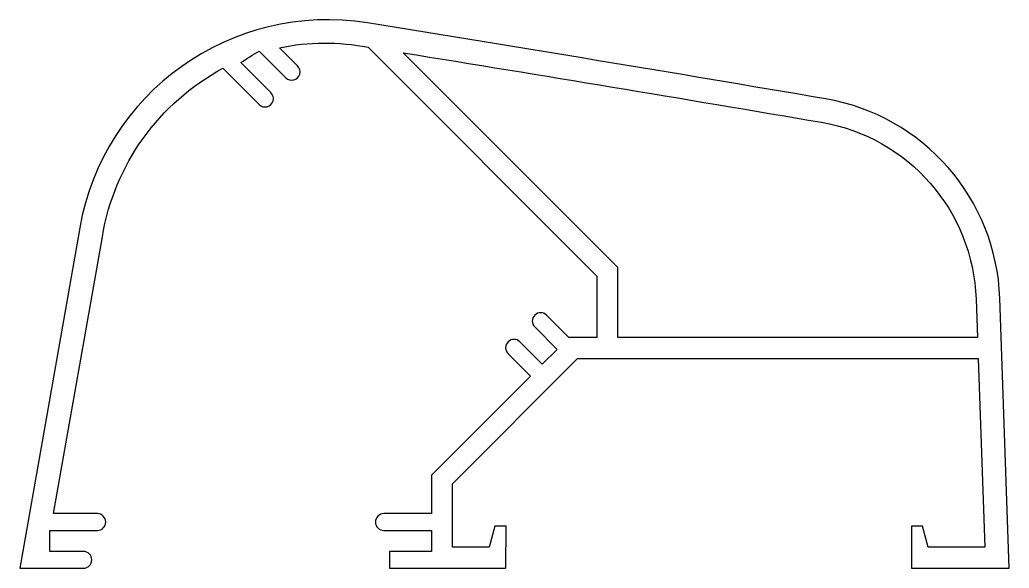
# Model space of a CAD drawing. Extents: x 631.9 to 702.6, y 594.1 to 633.3.
import ezdxf

# ---------------------------------------------------------------- set-up
doc = ezdxf.new("R2010")
doc.units = 0
doc.layers.get('0').update_dxf_attribs({"linetype": 'CONTINUOUS'})

msp = doc.modelspace()

# ---------------------------------------------------------------- linework, layer by layer
at = {"color": 0, "linetype": 'BYBLOCK'}
msp.add_lwpolyline([(657.906, 596.82), (661.306, 596.82), (661.306, 595.32), (658.306, 595.32), (658.306, 594.12), (666.622, 594.12), (666.647, 597.12), (665.847, 597.12), (665.447, 595.62), (662.806, 595.62), (662.806, 600.157), (671.768, 609.12), (700.422, 609.12), (700.894, 595.62), (696.847, 595.62), (696.447, 597.12), (695.647, 597.12), (695.647, 594.12), (702.647, 594.12), (701.973, 613.422, 0.355736), (689.502, 627.685, 0.002388), (656.729, 633.109, 0.409741), (636.148, 618.463), (631.856, 594.12), (636.406, 594.12, 1), (636.406, 595.32), (634.006, 595.32), (634.006, 596.82), (637.406, 596.82, 1), (637.406, 598.02), (634.27, 598.02), (637.762, 617.826, -0.231925), (646.383, 629.868), (648.972, 627.279, 1), (649.821, 628.127), (647.672, 630.277, -0.013592), (648.974, 631.096), (650.882, 629.188, 1), (651.73, 630.037), (650.433, 631.334, -0.101352), (656.772, 631.374), (673.147, 614.999), (673.147, 610.62), (671.147, 610.62), (669.549, 612.218, 1), (668.701, 611.369), (670.298, 609.771), (669.238, 608.711), (667.64, 610.308, 1), (666.792, 609.46), (668.389, 607.862), (661.306, 600.779), (661.306, 598.02), (657.906, 598.02, 0.414214), (657.306, 597.42), (657.306, 597.42, 0.414214), (657.906, 596.82)], format="xyb", dxfattribs=at)
msp.add_lwpolyline([(659.292, 630.975, -0.002181), (689.216, 626.01, -0.355736), (700.274, 613.363), (700.37, 610.62), (674.647, 610.62), (674.647, 615.62)], format="xyb", close=True, dxfattribs=at)

doc.saveas('drawing.dxf')
